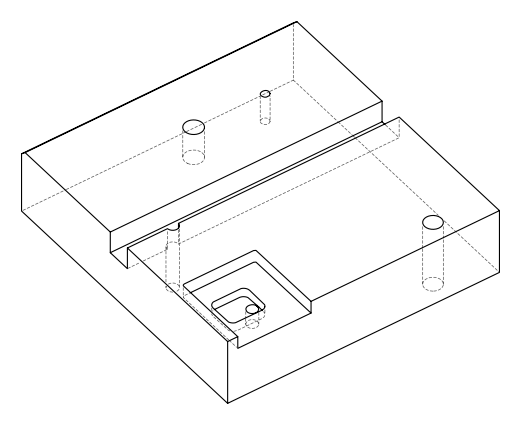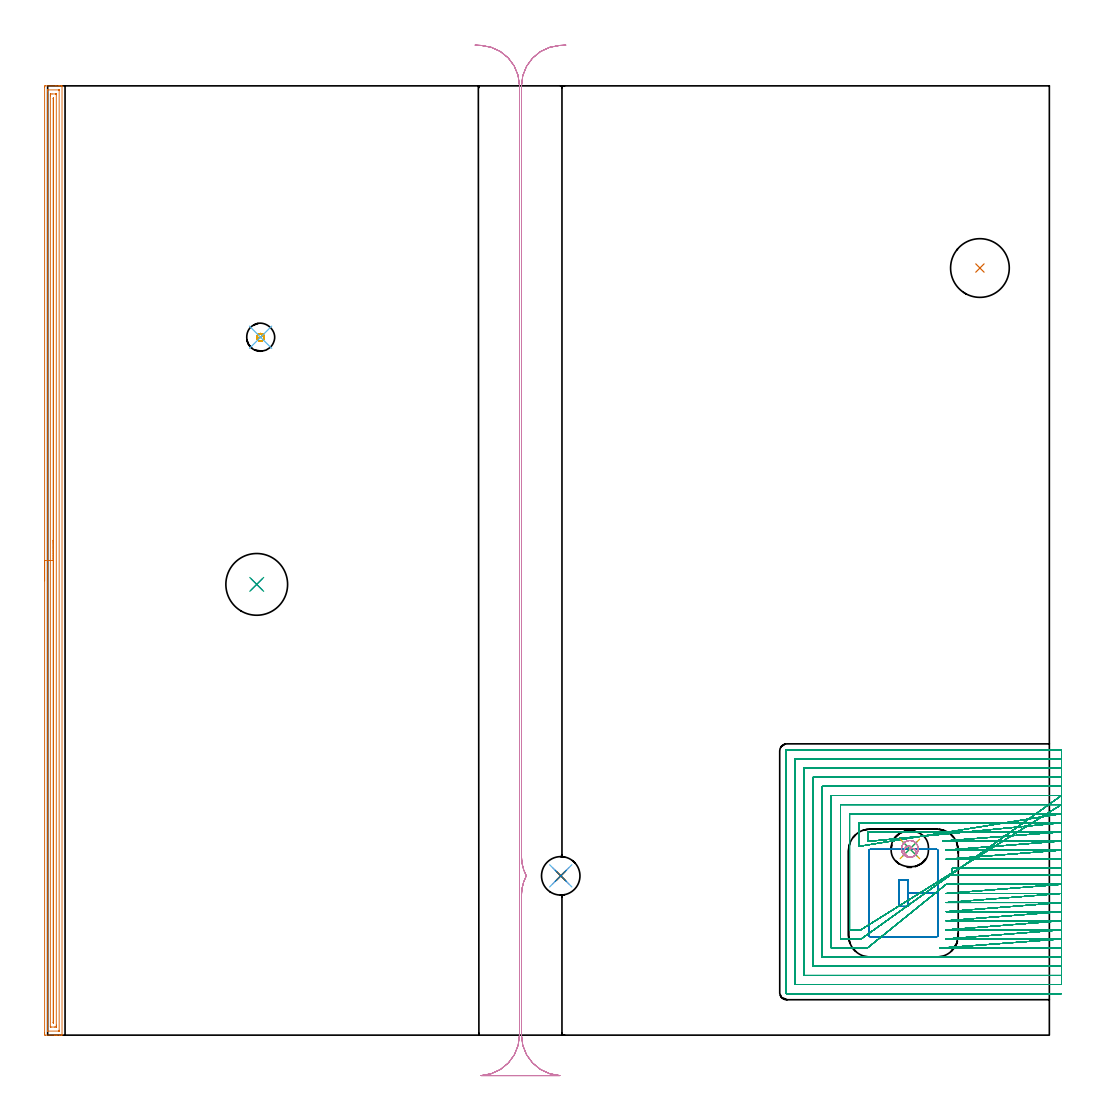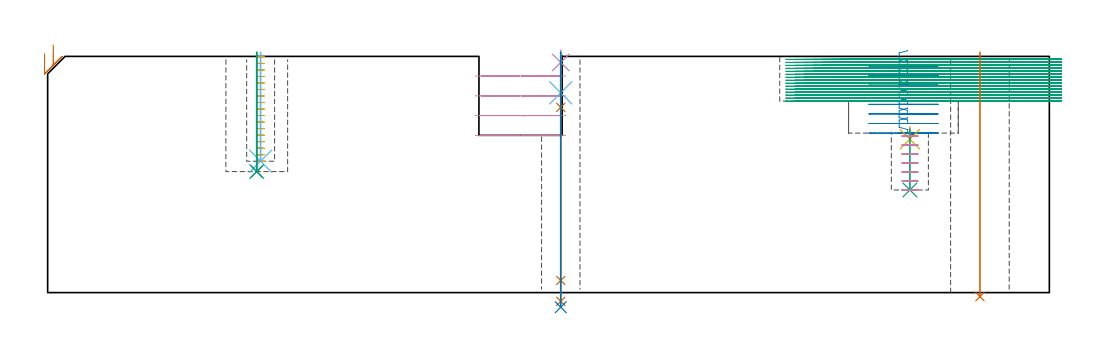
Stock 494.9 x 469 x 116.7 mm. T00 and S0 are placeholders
(PLAN: 16 operations, 14 tool changes, 198.9 min)
(1 AREA_MILL | FG_CHAMFER_SURFACE | UGT0205_001 | 15.16 min | 17344 mm3)
(2 MILL_RECTANGULAR_POCKET | POCKET_RECTANGULAR_STRAIGHT | UGT0201_104 | Follow Part, ap 5, ae 75% | 4.24 min | 126126 mm3)
(3 MILL_SLOT | SLOT_PARTIAL_RECTANGULAR | NXT0201_008 | Follow Part, ap 1.5, ae 75% | 164.79 min | 298478 mm3)
(4 MILL_RECTANGULAR_SLOT | SLOT_RECTANGULAR | UGT0201_019 | Follow Part, ap 10, ae 75% | 9.56 min | 751391 mm3)
(5 MILL_BLIND_HOLE_FROM_SOLID_MATERIAL | STEP1POCKET | NXT0201_010 | Spiral | 1.3 min | 7986 mm3)
(6 BORE_BLIND_HOLE | STEP1POCKET | UGT0332_073 | 0.22 min | 388 mm3)
(7 INDEXABLE_INSERT_DRILL_THROUGH_HOLE_FROM_SOLID | STEP1HOLE | NXT0302_029 | 0.48 min | 77010 mm3)
(8 INDEXABLE_INSERT_DRILL_BLIND_HOLE_FROM_SOLID | STEP1POCKET_1 | NXT0302_010 | 0.24 min | 17060 mm3)
(9 DRILL_TO_ENLARGE_BLIND_HOLE | STEP1POCKET_1 | UGT0301_381 | 0.24 min | 24542 mm3)
(10 SPOT_DRILL | STEP1HOLE_1 | NXT0321_9005460120000 | 0.05 min | 66 mm3)
(11 SPOT_DRILL_1 | STEP1POCKET_2 | NXT0321_9005460120000 | 0.06 min | 252 mm3)
(12 DRILL_BLIND_HOLE_INTO_CENTER | STEP1HOLE_1 | NXT0301_128 | 0.08 min | 263 mm3)
(13 GUN_DRILL_THROUGH_HOLE | STEP1HOLE_1 | UGT0307_009 | 0.59 min | 9310 mm3)
(14 DRILL_TO_ENLARGE_THROUGH_HOLE | STEP1HOLE_1 | UGT0301_048 | 0.51 min | 16202 mm3)
(15 DRILL_BLIND_HOLE_INTO_CENTER_1 | STEP1POCKET_2 | NXT0301_128 | 0.13 min | 2843 mm3)
(16 MILL_ROUGH_BLIND_HOLE_CONTOUR | STEP1POCKET_2 | NXT0201_010 | Spiral | 1.29 min | 4402 mm3)
(TOOL UGT0205_001 | Chamfer Mill 20 x 3 x 45 deg. | D20 FL50 Z2)
(TOOL UGT0201_104 | End Mill 20 mm | D20 FL22 Z2)
(TOOL NXT0201_008 | ENDMILL 6mm [2P460-0600-NA 1630] | D6 FL26 Z6)
(TOOL UGT0201_019 | End mill 40 mm | D40 FL63 Z6)
(TOOL NXT0201_010 | ENDMILL 10mm [2P460-1000-NA 1630] | D10 FL30 Z6)
(TOOL UGT0332_073 | 13.8 mm Rough Boring Bar | D13.8)
(TOOL NXT0302_029 | Index. Insert Drill 29mm [880-D2900L32-05] | D29 PA176 FL145 Z2)
(TOOL NXT0302_010 | Index. Insert Drill 19.5mm [880-D1950L25-05] | D19.5 PA176 FL98 Z2)
(TOOL UGT0301_381 | Twist Drill Flat Bottom 30.5 mm | D30.5 PA180 FL175 Z2)
(TOOL NXT0321_9005460120000 | NC Spot Drill, 142deg, 12mm, Carbide, Uncoated | D12 PA142 FL30 Z2)
(TOOL NXT0301_128 | Carbide Drill 12mm [861.1-1200-036A1-GP GC34] | D12 PA150 FL37.4 Z2)
(TOOL UGT0307_009 | Gun Drill 12 mm | D12 PA130 FL24 Z1)
(TOOL UGT0301_048 | Twist Drill 19 mm | D19 PA118 FL135 Z2)
(OP 1 AREA_MILL)
G17 G21 G94 G90
T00 M6
G54
G17 G0 G90 X-1.5 Y224.5 S1061 M3
G43 Z126.7 H0
Z118.1
G94 G1 Y224.538 Z117.228 F250.
Y224.652 Z116.364
Y224.841 Z115.512
Y225.103 Z114.68
Y225.437 Z113.874
Y225.84 Z113.1
Y226.309 Z112.364
Y226.84 Z111.672
Y227.429 Z111.029
Y228.072 Z110.44
Y228.764 Z109.908
Y229.5 Z109.44
Y230.274 Z109.037
Y231.08 Z108.703
Y231.912 Z108.441
Y232.764 Z108.252
Y233.629 Z108.138
Y234.5 Z108.1
Y468.368
X-1.498 Y468.736 Z108.101
X-1.493 Y468.99 Z108.104
X-1.138 Y469. Z108.46
X4.113 Z113.707
X5.502 Z115.098
X5.863 Z115.458
X6.585 Z116.185
X6.801 Z116.401
X6.952 Y468.998 Z116.544
X7.097 Y468.99 Z116.689
X7.1 Y468.815 Z116.7
Y0.184
X7.097 Y0.01 Z116.689
X6.952 Y0.002 Z116.544
X6.801 Y0. Z116.401
X6.585 Z116.185
X5.863 Z115.458
X4.626 Z114.223
X4.113 Z113.707
X3.494 Z113.09
X-1.138 Y0.001 Z108.46
X-1.493 Y0.01 Z108.105
X-1.498 Y0.264 Z108.101
X-1.5 Y0.632 Z108.1
Y1.002
Y234.5
X-0.086 Z109.514
X-0.085 Y466.58 Z109.515
X-0.081 Y466.936 Z109.519
X-0.079 Y466.978 Z109.521
X-0.076 Y466.99 Z109.524
X-0.046 Y466.993 Z109.554
X0.064 Y466.997 Z109.664
X0.201 Y467. Z109.801
X5.452 Z115.052
X5.628 Y466.997 Z115.228
X5.663 Y466.994 Z115.263
X5.676 Y466.99 Z115.276
X5.679 Y466.98 Z115.279
X5.682 Y466.938 Z115.282
X5.685 Y466.761 Z115.285
Y2.421
X5.681 Y2.064 Z115.281
X5.679 Y2.022 Z115.279
X5.676 Y2.01 Z115.276
X5.646 Y2.007 Z115.246
X5.536 Y2.003 Z115.136
X5.399 Y2. Z114.999
X0.148 Z109.748
X-0.028 Y2.003 Z109.572
X-0.063 Y2.006 Z109.537
X-0.076 Y2.009 Z109.524
X-0.079 Y2.02 Z109.521
X-0.082 Y2.062 Z109.518
X-0.085 Y2.239 Z109.515
X-0.086 Y234.5 Z109.514
X1.328 Z110.928
X1.329 Y464.059 Z110.929
X1.332 Y464.791 Z110.932
X1.335 Y464.947 Z110.935
X1.34 Y464.99 Z110.94
X1.385 Y464.994 Z110.985
X1.487 Y464.997 Z111.087
X2.158 Y465. Z111.758
X3.908 Z113.508
X4.113 Y464.999 Z113.713
X4.181 Y464.998 Z113.781
X4.235 Y464.994 Z113.835
X4.265 Y464.99 Z113.865
X4.267 Y464.953 Z113.867
X4.27 Y464.791 Z113.87
X4.271 Y464.629 Z113.871
Y4.941
X4.268 Y4.209 Z113.868
X4.265 Y4.053 Z113.865
X4.26 Y4.01 Z113.86
X4.215 Y4.006 Z113.815
X4.113 Y4.003 Z113.713
X3.442 Y4. Z113.042
X1.692 Z111.292
X1.487 Y4.001 Z111.087
X1.419 Y4.002 Z111.019
X1.365 Y4.006 Z110.965
X1.336 Y4.01 Z110.936
X1.334 Y4.048 Z110.934
X1.33 Y4.209 Z110.93
X1.329 Y4.371 Z110.929
X1.328 Y234.5 Z110.928
X2.743 Z112.343
Y462.672
X2.746 Y462.79 Z112.346
X2.753 Y462.99 Z112.353
X2.8 Y462.992 Z112.4
X2.847 Y462.99 Z112.447
X2.854 Y462.79 Z112.454
X2.857 Y462.672 Z112.457
Y462.614
Y6.328
X2.854 Y6.211 Z112.454
X2.847 Y6.01 Z112.447
X2.8 Y6.008 Z112.4
X2.753 Y6.01 Z112.353
X2.746 Y6.211 Z112.346
X2.743 Y6.328 Z112.343
Y6.386
Y234.5
Y235.372 Z112.381
Y236.237 Z112.495
Y237.088 Z112.683
Y237.92 Z112.946
Y238.726 Z113.28
Y239.5 Z113.682
Y240.236 Z114.151
Y240.928 Z114.682
Y241.571 Z115.272
Y242.161 Z115.915
Y242.692 Z116.607
Y243.16 Z117.343
Y243.563 Z118.116
Y243.897 Z118.922
Y244.159 Z119.754
Y244.348 Z120.606
Y244.462 Z121.471
Y244.5 Z122.343
G0 Z126.7
M5
M2
(OP 2 MILL_RECTANGULAR_POCKET)
G17 G21 G94 G90
T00 M6
G54
G17 G0 G90 X424.9 Y76.123 S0 M3
G43 Z126.7 H0
Z119.7
G94 G1 Y76.8 Z119.519 F250.
X420.7 Z118.393
Y63.6 Z114.856
X424.9 Z113.731
Y70.2 Z111.962
Y76.8 F500.
X420.7
Y63.6
X424.9
Y70.2
X439.9
Y91.1
G3 X439.2 Y91.8 R0.7
G1 X406.4
G3 X405.7 Y91.1 R0.7
G1 Y49.3
G3 X406.4 Y48.6 R0.7
G1 X439.2
G3 X439.9 Y49.3 R0.7
G1 Y70.2
Y71.2
G0 X424.9 Y76.123 Z114.962
G1 Y76.8 Z114.781 F250.
X420.7 Z113.656
Y63.6 Z110.119
X424.9 Z108.993
Y70.2 Z107.225
Y76.8 F500.
X420.7
Y63.6
X424.9
Y70.2
X439.9
Y91.1
G3 X439.2 Y91.8 R0.7
G1 X406.4
G3 X405.7 Y91.1 R0.7
G1 Y49.3
G3 X406.4 Y48.6 R0.7
G1 X439.2
G3 X439.9 Y49.3 R0.7
G1 Y70.2
Y71.2
G0 X424.9 Y76.123 Z110.225
G1 Y76.8 Z110.044 F250.
X420.7 Z108.918
Y63.6 Z105.381
X424.9 Z104.256
Y70.2 Z102.487
Y76.8 F500.
X420.7
Y63.6
X424.9
Y70.2
X439.9
Y91.1
G3 X439.2 Y91.8 R0.7
G1 X406.4
G3 X405.7 Y91.1 R0.7
G1 Y49.3
G3 X406.4 Y48.6 R0.7
G1 X439.2
G3 X439.9 Y49.3 R0.7
G1 Y70.2
Y71.2
G0 X424.9 Y76.123 Z105.487
G1 Y76.8 Z105.306 F250.
X420.7 Z104.181
Y63.6 Z100.644
X424.9 Z99.518
Y70.2 Z97.75
Y76.8 F500.
X420.7
Y63.6
X424.9
Y70.2
X439.9
Y91.1
G3 X439.2 Y91.8 R0.7
G1 X406.4
G3 X405.7 Y91.1 R0.7
G1 Y49.3
G3 X406.4 Y48.6 R0.7
G1 X439.2
G3 X439.9 Y49.3 R0.7
G1 Y70.2
Y71.2
G0 X424.9 Y76.123 Z100.75
G1 Y76.8 Z100.569 F250.
X420.7 Z99.443
Y63.6 Z95.906
X424.9 Z94.781
Y70.2 Z93.012
Y76.8 F500.
X420.7
Y63.6
X424.9
Y70.2
X439.9
Y91.1
G3 X439.2 Y91.8 R0.7
G1 X406.4
G3 X405.7 Y91.1 R0.7
G1 Y49.3
G3 X406.4 Y48.6 R0.7
G1 X439.2
G3 X439.9 Y49.3 R0.7
G1 Y70.2
Y71.2
G0 X424.9 Y76.123 Z96.012
G1 Y76.8 Z95.831 F250.
X420.7 Z94.706
Y63.6 Z91.169
X424.9 Z90.043
Y70.2 Z88.275
Y76.8 F500.
X420.7
Y63.6
X424.9
Y70.2
X439.9
Y91.1
G3 X439.2 Y91.8 R0.7
G1 X406.4
G3 X405.7 Y91.1 R0.7
G1 Y49.3
G3 X406.4 Y48.6 R0.7
G1 X439.2
G3 X439.9 Y49.3 R0.7
G1 Y70.2
Y71.2
G0 X424.9 Y76.123 Z91.275
G1 Y76.8 Z91.094 F250.
X420.7 Z89.968
Y63.6 Z86.431
X424.9 Z85.306
Y70.2 Z83.537
Y76.8 F500.
X420.7
Y63.6
X424.9
Y70.2
X439.9
Y91.1
G3 X439.2 Y91.8 R0.7
G1 X406.4
G3 X405.7 Y91.1 R0.7
G1 Y49.3
G3 X406.4 Y48.6 R0.7
G1 X439.2
G3 X439.9 Y49.3 R0.7
G1 Y70.2
Y71.2
G0 X424.9 Y76.123 Z86.537
G1 Y76.8 Z86.356 F250.
X420.7 Z85.231
Y63.6 Z81.694
X424.9 Z80.568
Y70.2 Z78.8
Y76.8 F500.
X420.7
Y63.6
X424.9
Y70.2
X439.9
Y91.1
G3 X439.2 Y91.8 R0.7
G1 X406.4
G3 X405.7 Y91.1 R0.7
G1 Y49.3
G3 X406.4 Y48.6 R0.7
G1 X439.2
G3 X439.9 Y49.3 R0.7
G1 Y70.2
Y71.2
G0 Z126.7
M5
M2
(OP 3 MILL_SLOT)
G17 G21 G94 G90
T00 M6
G54
G17 G0 G90 X500.9 Y82.4 S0 M3
G43 Z126.7 H1
Z115.227
G94 G1 X497.9 F250.
X446.9 F500.
Y79.
X497.9
X500.9 F250.
Y86.9
X497.9
X446.9 F500.
X443.9 F250.
X500.9 Y91.4 F500.
X497.9 F250.
X446.898 F500.
X443.898 F250.
X500.9 Y95.9 F500.
X497.9 F250.
X445.221 F500.
X442.221 F250.
X500.9 Y100.4 F500.
X497.9 F250.
X405.2 F500.
Y98.701
Y95.701 F250.
X500.9 Y104.9 F500.
X497.9 F250.
X400.7 F500.
Y96.251
Y93.251 F250.
X500.9 Y109.4 F500.
X497.9 F250.
X396.2 F500.
Y52.
X398.7
X401.7 F250.
X500.9 Y113.9 F500.
X497.9 F250.
X391.7 F500.
Y47.5
X398.918
X401.918 F250.
X500.9 Y118.4 F500.
X497.9 F250.
X387.2 F500.
Y43.
X401.954
X404.954 F250.
X443.9 Y74.5 F500.
X446.9 F250.
X497.9 F500.
X500.9 F250.
X443.9 Y70. F500.
X446.9 F250.
X497.9 F500.
X500.9 F250.
X443.9 Y65.5 F500.
X446.9 F250.
X497.9 F500.
X500.9 F250.
X443.9 Y61. F500.
X446.9 F250.
X497.9 F500.
X500.9 F250.
X443.9 Y56.5 F500.
X446.9 F250.
X497.9 F500.
X500.9 F250.
X443.9 Y52. F500.
X446.9 F250.
X497.9 F500.
X500.9 F250.
X443.68 Y47.5 F500.
X446.68 F250.
X497.9 F500.
X500.9 F250.
X440.648 Y43. F500.
X443.648 F250.
X497.9 F500.
X500.9 F250.
Y122.9
X497.9
X382.7 F500.
Y38.5
X497.9
X500.9 F250.
Y127.4
X497.9
X378.2 F500.
Y34.
X497.9
X500.9 F250.
Y131.9
X497.9
X373.7 F500.
Y29.5
X497.9
X500.9 F250.
Y136.4
X497.9
X369.2 F500.
Y25.
X497.9
X500.9 F250.
Y140.9
X497.9
X365.1 F500.
G3 X364.7 Y140.5 R0.4
G1 Y20.9
G3 X365.1 Y20.5 R0.4
G1 X497.9
X500.9 F250.
G0 Y82.4 Z113.753
G1 X497.9
X446.9 F500.
Y79.
X497.9
X500.9 F250.
Y86.9
X497.9
X446.9 F500.
X443.9 F250.
X500.9 Y91.4 F500.
X497.9 F250.
X446.898 F500.
X443.898 F250.
X500.9 Y95.9 F500.
X497.9 F250.
X445.22 F500.
X442.22 F250.
X500.9 Y100.4 F500.
X497.9 F250.
X405.2 F500.
Y98.701
Y95.701 F250.
X500.9 Y104.9 F500.
X497.9 F250.
X400.7 F500.
Y96.251
Y93.251 F250.
X500.9 Y109.4 F500.
X497.9 F250.
X396.2 F500.
Y52.
X398.7
X401.7 F250.
X500.9 Y113.9 F500.
X497.9 F250.
X391.7 F500.
Y47.5
X398.918
X401.918 F250.
X500.9 Y118.4 F500.
X497.9 F250.
X387.2 F500.
Y43.
X401.954
X404.954 F250.
X443.9 Y74.5 F500.
X446.9 F250.
X497.9 F500.
X500.9 F250.
X443.9 Y70. F500.
X446.9 F250.
X497.9 F500.
X500.9 F250.
X443.9 Y65.5 F500.
X446.9 F250.
X497.9 F500.
X500.9 F250.
X443.9 Y61. F500.
X446.9 F250.
X497.9 F500.
X500.9 F250.
X443.9 Y56.5 F500.
X446.9 F250.
X497.9 F500.
X500.9 F250.
X443.9 Y52. F500.
X446.9 F250.
X497.9 F500.
X500.9 F250.
X443.68 Y47.5 F500.
X446.68 F250.
X497.9 F500.
X500.9 F250.
X440.648 Y43. F500.
X443.648 F250.
X497.9 F500.
X500.9 F250.
Y122.9
X497.9
X382.7 F500.
Y38.5
X497.9
X500.9 F250.
Y127.4
X497.9
X378.2 F500.
Y34.
X497.9
X500.9 F250.
Y131.9
X497.9
X373.7 F500.
Y29.5
X497.9
X500.9 F250.
Y136.4
X497.9
X369.2 F500.
Y25.
X497.9
X500.9 F250.
Y140.9
X497.9
X365.1 F500.
G3 X364.7 Y140.5 R0.4
G1 Y20.9
G3 X365.1 Y20.5 R0.4
G1 X497.9
X500.9 F250.
G0 Y82.4 Z112.28
G1 X497.9
X446.9 F500.
Y79.
X497.9
X500.9 F250.
Y86.9
X497.9
X446.9 F500.
X443.9 F250.
X500.9 Y91.4 F500.
X497.9 F250.
X446.898 F500.
X443.898 F250.
X500.9 Y95.9 F500.
X497.9 F250.
X445.22 F500.
X442.22 F250.
X500.9 Y100.4 F500.
X497.9 F250.
X405.2 F500.
Y98.701
Y95.701 F250.
X500.9 Y104.9 F500.
X497.9 F250.
X400.7 F500.
Y96.252
Y93.252 F250.
X500.9 Y109.4 F500.
X497.9 F250.
X396.2 F500.
Y52.
X398.7
X401.7 F250.
X500.9 Y113.9 F500.
X497.9 F250.
X391.7 F500.
Y47.5
X398.918
X401.918 F250.
X500.9 Y118.4 F500.
X497.9 F250.
X387.2 F500.
Y43.
X401.954
X404.954 F250.
X443.9 Y74.5 F500.
X446.9 F250.
X497.9 F500.
X500.9 F250.
X443.9 Y70. F500.
X446.9 F250.
X497.9 F500.
X500.9 F250.
X443.9 Y65.5 F500.
X446.9 F250.
X497.9 F500.
X500.9 F250.
X443.9 Y61. F500.
X446.9 F250.
X497.9 F500.
X500.9 F250.
X443.9 Y56.5 F500.
X446.9 F250.
X497.9 F500.
X500.9 F250.
X443.9 Y52. F500.
X446.9 F250.
X497.9 F500.
X500.9 F250.
X443.68 Y47.5 F500.
X446.68 F250.
X497.9 F500.
X500.9 F250.
X440.648 Y43. F500.
X443.648 F250.
X497.9 F500.
X500.9 F250.
Y122.9
X497.9
X382.7 F500.
Y38.5
X497.9
X500.9 F250.
Y127.4
X497.9
X378.2 F500.
Y34.
X497.9
X500.9 F250.
Y131.9
X497.9
X373.7 F500.
Y29.5
X497.9
X500.9 F250.
Y136.4
X497.9
X369.2 F500.
Y25.
X497.9
X500.9 F250.
Y140.9
X497.9
X365.1 F500.
G3 X364.7 Y140.5 R0.4
G1 Y20.9
G3 X365.1 Y20.5 R0.4
G1 X497.9
X500.9 F250.
G0 Y82.4 Z110.807
G1 X497.9
X446.9 F500.
Y79.
X497.9
X500.9 F250.
Y86.9
X497.9
X446.9 F500.
X443.9 F250.
X500.9 Y91.4 F500.
X497.9 F250.
X446.898 F500.
X443.898 F250.
X500.9 Y95.9 F500.
X497.9 F250.
X445.22 F500.
X442.22 F250.
X500.9 Y100.4 F500.
X497.9 F250.
X405.2 F500.
Y98.701
Y95.701 F250.
X500.9 Y104.9 F500.
X497.9 F250.
X400.7 F500.
Y96.251
Y93.251 F250.
X500.9 Y109.4 F500.
X497.9 F250.
X396.2 F500.
Y52.
X398.7
X401.7 F250.
X500.9 Y113.9 F500.
X497.9 F250.
X391.7 F500.
Y47.5
X398.918
X401.918 F250.
X500.9 Y118.4 F500.
X497.9 F250.
X387.2 F500.
Y43.
X401.954
X404.954 F250.
X443.9 Y74.5 F500.
X446.9 F250.
X497.9 F500.
X500.9 F250.
X443.9 Y70. F500.
X446.9 F250.
X497.9 F500.
X500.9 F250.
X443.9 Y65.5 F500.
X446.9 F250.
X497.9 F500.
X500.9 F250.
X443.9 Y61. F500.
X446.9 F250.
X497.9 F500.
X500.9 F250.
X443.9 Y56.5 F500.
X446.9 F250.
X497.9 F500.
X500.9 F250.
X443.9 Y52. F500.
X446.9 F250.
X497.9 F500.
X500.9 F250.
X443.68 Y47.5 F500.
X446.68 F250.
X497.9 F500.
X500.9 F250.
X440.648 Y43. F500.
X443.648 F250.
X497.9 F500.
X500.9 F250.
Y122.9
X497.9
X382.7 F500.
Y38.5
X497.9
X500.9 F250.
Y127.4
X497.9
X378.2 F500.
Y34.
X497.9
X500.9 F250.
Y131.9
X497.9
X373.7 F500.
Y29.5
X497.9
X500.9 F250.
Y136.4
X497.9
X369.2 F500.
Y25.
X497.9
X500.9 F250.
Y140.9
X497.9
X365.1 F500.
G3 X364.7 Y140.5 R0.4
G1 Y20.9
G3 X365.1 Y20.5 R0.4
G1 X497.9
X500.9 F250.
G0 Y82.4 Z109.333
G1 X497.9
X446.9 F500.
Y79.
X497.9
X500.9 F250.
Y86.9
X497.9
X446.9 F500.
X443.9 F250.
X500.9 Y91.4 F500.
X497.9 F250.
X446.898 F500.
X443.898 F250.
X500.9 Y95.9 F500.
X497.9 F250.
X445.221 F500.
X442.221 F250.
X500.9 Y100.4 F500.
X497.9 F250.
X405.2 F500.
Y98.701
Y95.701 F250.
X500.9 Y104.9 F500.
X497.9 F250.
X400.7 F500.
Y96.251
Y93.251 F250.
X500.9 Y109.4 F500.
X497.9 F250.
X396.2 F500.
Y52.
X398.7
X401.7 F250.
X500.9 Y113.9 F500.
X497.9 F250.
X391.7 F500.
Y47.5
X398.918
X401.918 F250.
X500.9 Y118.4 F500.
X497.9 F250.
X387.2 F500.
Y43.
X401.954
X404.954 F250.
X443.9 Y74.5 F500.
X446.9 F250.
X497.9 F500.
X500.9 F250.
X443.9 Y70. F500.
X446.9 F250.
X497.9 F500.
X500.9 F250.
X443.9 Y65.5 F500.
X446.9 F250.
X497.9 F500.
X500.9 F250.
X443.9 Y61. F500.
X446.9 F250.
X497.9 F500.
X500.9 F250.
X443.9 Y56.5 F500.
X446.9 F250.
X497.9 F500.
X500.9 F250.
X443.9 Y52. F500.
X446.9 F250.
X497.9 F500.
X500.9 F250.
X443.68 Y47.5 F500.
X446.68 F250.
X497.9 F500.
X500.9 F250.
X440.648 Y43. F500.
X443.648 F250.
X497.9 F500.
X500.9 F250.
Y122.9
X497.9
X382.7 F500.
Y38.5
X497.9
X500.9 F250.
Y127.4
X497.9
X378.2 F500.
Y34.
X497.9
X500.9 F250.
Y131.9
X497.9
X373.7 F500.
Y29.5
X497.9
X500.9 F250.
Y136.4
X497.9
X369.2 F500.
Y25.
X497.9
X500.9 F250.
Y140.9
X497.9
X365.1 F500.
G3 X364.7 Y140.5 R0.4
G1 Y20.9
G3 X365.1 Y20.5 R0.4
G1 X497.9
X500.9 F250.
G0 Y82.4 Z107.86
G1 X497.9
X446.9 F500.
Y79.
X497.9
X500.9 F250.
Y86.9
X497.9
X446.9 F500.
X443.9 F250.
X500.9 Y91.4 F500.
X497.9 F250.
X446.898 F500.
X443.898 F250.
X500.9 Y95.9 F500.
X497.9 F250.
X445.221 F500.
X442.221 F250.
X500.9 Y100.4 F500.
X497.9 F250.
X405.2 F500.
Y98.701
Y95.701 F250.
X500.9 Y104.9 F500.
X497.9 F250.
X400.7 F500.
Y96.251
Y93.251 F250.
X500.9 Y109.4 F500.
X497.9 F250.
X396.2 F500.
Y52.
X398.7
X401.7 F250.
X500.9 Y113.9 F500.
X497.9 F250.
X391.7 F500.
Y47.5
X398.918
X401.918 F250.
X500.9 Y118.4 F500.
X497.9 F250.
X387.2 F500.
Y43.
X401.954
X404.954 F250.
X443.9 Y74.5 F500.
X446.9 F250.
X497.9 F500.
X500.9 F250.
X443.9 Y70. F500.
X446.9 F250.
X497.9 F500.
X500.9 F250.
X443.9 Y65.5 F500.
X446.9 F250.
X497.9 F500.
X500.9 F250.
X443.9 Y61. F500.
X446.9 F250.
X497.9 F500.
X500.9 F250.
X443.9 Y56.5 F500.
X446.9 F250.
X497.9 F500.
X500.9 F250.
X443.9 Y52. F500.
X446.9 F250.
X497.9 F500.
X500.9 F250.
X443.68 Y47.5 F500.
X446.68 F250.
X497.9 F500.
X500.9 F250.
X440.648 Y43. F500.
X443.648 F250.
X497.9 F500.
X500.9 F250.
Y122.9
X497.9
X382.7 F500.
Y38.5
X497.9
X500.9 F250.
Y127.4
X497.9
X378.2 F500.
Y34.
X497.9
X500.9 F250.
Y131.9
X497.9
X373.7 F500.
Y29.5
X497.9
X500.9 F250.
Y136.4
X497.9
X369.2 F500.
Y25.
X497.9
X500.9 F250.
Y140.9
X497.9
X365.1 F500.
G3 X364.7 Y140.5 R0.4
G1 Y20.9
G3 X365.1 Y20.5 R0.4
G1 X497.9
X500.9 F250.
G0 Y82.4 Z106.387
G1 X497.9
X446.9 F500.
Y79.
X497.9
X500.9 F250.
Y86.9
X497.9
X446.9 F500.
X443.9 F250.
X500.9 Y91.4 F500.
X497.9 F250.
X446.898 F500.
X443.898 F250.
X500.9 Y95.9 F500.
X497.9 F250.
X445.221 F500.
X442.221 F250.
X500.9 Y100.4 F500.
X497.9 F250.
X405.2 F500.
Y98.701
Y95.701 F250.
X500.9 Y104.9 F500.
X497.9 F250.
X400.7 F500.
Y96.251
Y93.251 F250.
X500.9 Y109.4 F500.
X497.9 F250.
X396.2 F500.
Y52.
X398.7
X401.7 F250.
X500.9 Y113.9 F500.
X497.9 F250.
X391.7 F500.
Y47.5
X398.918
X401.918 F250.
X500.9 Y118.4 F500.
X497.9 F250.
X387.2 F500.
Y43.
X401.954
X404.954 F250.
X443.9 Y74.5 F500.
X446.9 F250.
X497.9 F500.
X500.9 F250.
X443.9 Y70. F500.
X446.9 F250.
X497.9 F500.
X500.9 F250.
X443.9 Y65.5 F500.
X446.9 F250.
X497.9 F500.
X500.9 F250.
X443.9 Y61. F500.
X446.9 F250.
X497.9 F500.
X500.9 F250.
X443.9 Y56.5 F500.
X446.9 F250.
X497.9 F500.
X500.9 F250.
X443.9 Y52. F500.
X446.9 F250.
X497.9 F500.
X500.9 F250.
X443.68 Y47.5 F500.
X446.68 F250.
X497.9 F500.
X500.9 F250.
X440.648 Y43. F500.
X443.648 F250.
X497.9 F500.
X500.9 F250.
Y122.9
X497.9
X382.7 F500.
Y38.5
X497.9
X500.9 F250.
Y127.4
X497.9
X378.2 F500.
Y34.
X497.9
X500.9 F250.
Y131.9
X497.9
X373.7 F500.
Y29.5
X497.9
X500.9 F250.
Y136.4
X497.9
X369.2 F500.
Y25.
X497.9
X500.9 F250.
Y140.9
X497.9
X365.1 F500.
G3 X364.7 Y140.5 R0.4
G1 Y20.9
G3 X365.1 Y20.5 R0.4
G1 X497.9
X500.9 F250.
G0 Y82.4 Z104.913
G1 X497.9
X446.9 F500.
Y79.
X497.9
X500.9 F250.
Y86.9
X497.9
X446.9 F500.
X443.9 F250.
X500.9 Y91.4 F500.
X497.9 F250.
X446.898 F500.
X443.898 F250.
X500.9 Y95.9 F500.
X497.9 F250.
X445.221 F500.
X442.221 F250.
X500.9 Y100.4 F500.
X497.9 F250.
X405.2 F500.
Y98.701
Y95.701 F250.
X500.9 Y104.9 F500.
X497.9 F250.
X400.7 F500.
Y96.251
Y93.251 F250.
X500.9 Y109.4 F500.
X497.9 F250.
X396.2 F500.
Y52.
X398.7
X401.7 F250.
X500.9 Y113.9 F500.
X497.9 F250.
X391.7 F500.
Y47.5
X398.918
X401.918 F250.
X500.9 Y118.4 F500.
X497.9 F250.
X387.2 F500.
Y43.
X401.954
X404.954 F250.
X443.9 Y74.5 F500.
X446.9 F250.
X497.9 F500.
X500.9 F250.
X443.9 Y70. F500.
X446.9 F250.
X497.9 F500.
X500.9 F250.
X443.9 Y65.5 F500.
X446.9 F250.
X497.9 F500.
X500.9 F250.
X443.9 Y61. F500.
X446.9 F250.
X497.9 F500.
X500.9 F250.
X443.9 Y56.5 F500.
X446.9 F250.
X497.9 F500.
X500.9 F250.
X443.9 Y52. F500.
X446.9 F250.
X497.9 F500.
X500.9 F250.
X443.68 Y47.5 F500.
X446.68 F250.
X497.9 F500.
X500.9 F250.
X440.648 Y43. F500.
X443.648 F250.
X497.9 F500.
X500.9 F250.
Y122.9
X497.9
X382.7 F500.
Y38.5
X497.9
X500.9 F250.
Y127.4
X497.9
X378.2 F500.
Y34.
X497.9
X500.9 F250.
Y131.9
X497.9
X373.7 F500.
Y29.5
X497.9
X500.9 F250.
Y136.4
X497.9
X369.2 F500.
Y25.
X497.9
X500.9 F250.
Y140.9
X497.9
X365.1 F500.
G3 X364.7 Y140.5 R0.4
G1 Y20.9
G3 X365.1 Y20.5 R0.4
G1 X497.9
X500.9 F250.
G0 Y82.4 Z103.44
G1 X497.9
X446.9 F500.
Y79.
X497.9
X500.9 F250.
Y86.9
X497.9
X446.9 F500.
X443.9 F250.
X500.9 Y91.4 F500.
X497.9 F250.
X446.898 F500.
X443.898 F250.
X500.9 Y95.9 F500.
X497.9 F250.
X445.221 F500.
X442.221 F250.
X500.9 Y100.4 F500.
X497.9 F250.
X405.2 F500.
Y98.701
Y95.701 F250.
X500.9 Y104.9 F500.
X497.9 F250.
X400.7 F500.
Y96.252
Y93.252 F250.
X500.9 Y109.4 F500.
X497.9 F250.
X396.2 F500.
Y52.
X398.7
X401.7 F250.
X500.9 Y113.9 F500.
X497.9 F250.
X391.7 F500.
Y47.5
X398.918
X401.918 F250.
X500.9 Y118.4 F500.
X497.9 F250.
X387.2 F500.
Y43.
X401.954
X404.954 F250.
X443.9 Y74.5 F500.
X446.9 F250.
X497.9 F500.
X500.9 F250.
X443.9 Y70. F500.
X446.9 F250.
X497.9 F500.
X500.9 F250.
X443.9 Y65.5 F500.
X446.9 F250.
X497.9 F500.
X500.9 F250.
X443.9 Y61. F500.
X446.9 F250.
X497.9 F500.
X500.9 F250.
X443.9 Y56.5 F500.
X446.9 F250.
X497.9 F500.
X500.9 F250.
X443.9 Y52. F500.
X446.9 F250.
X497.9 F500.
X500.9 F250.
X443.68 Y47.5 F500.
X446.68 F250.
X497.9 F500.
X500.9 F250.
X440.648 Y43. F500.
X443.648 F250.
X497.9 F500.
X500.9 F250.
Y122.9
X497.9
X382.7 F500.
Y38.5
X497.9
X500.9 F250.
Y127.4
X497.9
X378.2 F500.
Y34.
X497.9
X500.9 F250.
Y131.9
X497.9
X373.7 F500.
Y29.5
X497.9
X500.9 F250.
Y136.4
X497.9
X369.2 F500.
Y25.
X497.9
X500.9 F250.
Y140.9
X497.9
X365.1 F500.
G3 X364.7 Y140.5 R0.4
G1 Y20.9
G3 X365.1 Y20.5 R0.4
G1 X497.9
X500.9 F250.
G0 Y82.4 Z101.967
G1 X497.9
X446.9 F500.
Y79.
X497.9
X500.9 F250.
Y86.9
X497.9
X446.9 F500.
X443.9 F250.
X500.9 Y91.4 F500.
X497.9 F250.
X446.898 F500.
X443.898 F250.
X500.9 Y95.9 F500.
X497.9 F250.
X445.22 F500.
X442.22 F250.
X500.9 Y100.4 F500.
X497.9 F250.
X405.2 F500.
Y98.701
Y95.701 F250.
X500.9 Y104.9 F500.
X497.9 F250.
X400.7 F500.
Y96.252
Y93.252 F250.
X500.9 Y109.4 F500.
X497.9 F250.
X396.2 F500.
Y52.
X398.7
X401.7 F250.
X500.9 Y113.9 F500.
X497.9 F250.
X391.7 F500.
Y47.5
X398.918
X401.918 F250.
X500.9 Y118.4 F500.
X497.9 F250.
X387.2 F500.
Y43.
X401.954
X404.954 F250.
X443.9 Y74.5 F500.
X446.9 F250.
X497.9 F500.
X500.9 F250.
X443.9 Y70. F500.
X446.9 F250.
X497.9 F500.
X500.9 F250.
X443.9 Y65.5 F500.
X446.9 F250.
X497.9 F500.
X500.9 F250.
X443.9 Y61. F500.
X446.9 F250.
X497.9 F500.
X500.9 F250.
X443.9 Y56.5 F500.
X446.9 F250.
X497.9 F500.
X500.9 F250.
X443.9 Y52. F500.
X446.9 F250.
X497.9 F500.
X500.9 F250.
X443.68 Y47.5 F500.
X446.68 F250.
X497.9 F500.
X500.9 F250.
X440.648 Y43. F500.
X443.648 F250.
X497.9 F500.
X500.9 F250.
Y122.9
X497.9
X382.7 F500.
Y38.5
X497.9
X500.9 F250.
Y127.4
X497.9
X378.2 F500.
Y34.
X497.9
X500.9 F250.
Y131.9
X497.9
X373.7 F500.
Y29.5
X497.9
X500.9 F250.
Y136.4
X497.9
X369.2 F500.
Y25.
X497.9
X500.9 F250.
Y140.9
X497.9
X365.1 F500.
G3 X364.7 Y140.5 R0.4
G1 Y20.9
G3 X365.1 Y20.5 R0.4
G1 X497.9
X500.9 F250.
G0 Y82.4 Z100.493
G1 X497.9
X446.9 F500.
Y79.
X497.9
X500.9 F250.
Y86.9
X497.9
X446.9 F500.
X443.9 F250.
X500.9 Y91.4 F500.
X497.9 F250.
X446.898 F500.
X443.898 F250.
X500.9 Y95.9 F500.
X497.9 F250.
X445.22 F500.
X442.22 F250.
X500.9 Y100.4 F500.
X497.9 F250.
X405.2 F500.
Y98.701
Y95.701 F250.
X500.9 Y104.9 F500.
X497.9 F250.
X400.7 F500.
Y96.252
Y93.252 F250.
X500.9 Y109.4 F500.
X497.9 F250.
X396.2 F500.
Y52.
X398.7
X401.7 F250.
X500.9 Y113.9 F500.
X497.9 F250.
X391.7 F500.
Y47.5
X398.918
X401.918 F250.
X500.9 Y118.4 F500.
X497.9 F250.
X387.2 F500.
Y43.
X401.954
X404.954 F250.
X443.9 Y74.5 F500.
X446.9 F250.
X497.9 F500.
X500.9 F250.
X443.9 Y70. F500.
X446.9 F250.
X497.9 F500.
X500.9 F250.
X443.9 Y65.5 F500.
X446.9 F250.
X497.9 F500.
X500.9 F250.
X443.9 Y61. F500.
X446.9 F250.
X497.9 F500.
X500.9 F250.
X443.9 Y56.5 F500.
X446.9 F250.
X497.9 F500.
X500.9 F250.
X443.9 Y52. F500.
X446.9 F250.
X497.9 F500.
X500.9 F250.
X443.68 Y47.5 F500.
X446.68 F250.
X497.9 F500.
X500.9 F250.
X440.648 Y43. F500.
X443.648 F250.
X497.9 F500.
X500.9 F250.
Y122.9
X497.9
X382.7 F500.
Y38.5
X497.9
X500.9 F250.
Y127.4
X497.9
X378.2 F500.
Y34.
X497.9
X500.9 F250.
Y131.9
X497.9
X373.7 F500.
Y29.5
X497.9
X500.9 F250.
Y136.4
X497.9
X369.2 F500.
Y25.
X497.9
X500.9 F250.
Y140.9
X497.9
X365.1 F500.
G3 X364.7 Y140.5 R0.4
G1 Y20.9
G3 X365.1 Y20.5 R0.4
G1 X497.9
X500.9 F250.
G0 Y82.4 Z99.02
G1 X497.9
X446.9 F500.
Y79.
X497.9
X500.9 F250.
Y86.9
X497.9
X446.9 F500.
X443.9 F250.
X500.9 Y91.4 F500.
X497.9 F250.
X446.898 F500.
X443.898 F250.
X500.9 Y95.9 F500.
X497.9 F250.
X445.22 F500.
X442.22 F250.
X500.9 Y100.4 F500.
X497.9 F250.
X405.2 F500.
Y98.701
Y95.701 F250.
X500.9 Y104.9 F500.
X497.9 F250.
X400.7 F500.
Y96.252
Y93.252 F250.
X500.9 Y109.4 F500.
X497.9 F250.
X396.2 F500.
Y52.
X398.7
X401.7 F250.
X500.9 Y113.9 F500.
X497.9 F250.
X391.7 F500.
Y47.5
X398.918
X401.918 F250.
X500.9 Y118.4 F500.
X497.9 F250.
X387.2 F500.
Y43.
X401.954
X404.954 F250.
X443.9 Y74.5 F500.
X446.9 F250.
X497.9 F500.
X500.9 F250.
X443.9 Y70. F500.
X446.9 F250.
X497.9 F500.
X500.9 F250.
X443.9 Y65.5 F500.
X446.9 F250.
X497.9 F500.
X500.9 F250.
X443.9 Y61. F500.
X446.9 F250.
X497.9 F500.
X500.9 F250.
X443.9 Y56.5 F500.
X446.9 F250.
X497.9 F500.
X500.9 F250.
X443.9 Y52. F500.
X446.9 F250.
X497.9 F500.
X500.9 F250.
X443.68 Y47.5 F500.
X446.68 F250.
X497.9 F500.
X500.9 F250.
X440.648 Y43. F500.
X443.648 F250.
X497.9 F500.
X500.9 F250.
Y122.9
X497.9
X382.7 F500.
Y38.5
X497.9
X500.9 F250.
Y127.4
X497.9
X378.2 F500.
Y34.
X497.9
X500.9 F250.
Y131.9
X497.9
X373.7 F500.
Y29.5
X497.9
X500.9 F250.
Y136.4
X497.9
X369.2 F500.
Y25.
X497.9
X500.9 F250.
Y140.9
X497.9
X365.1 F500.
G3 X364.7 Y140.5 R0.4
G1 Y20.9
G3 X365.1 Y20.5 R0.4
G1 X497.9
X500.9 F250.
G0 Y82.4 Z97.547
G1 X497.9
X446.9 F500.
Y79.
X497.9
X500.9 F250.
Y86.9
X497.9
X446.9 F500.
X443.9 F250.
X500.9 Y91.4 F500.
X497.9 F250.
X446.898 F500.
X443.898 F250.
X500.9 Y95.9 F500.
X497.9 F250.
X445.22 F500.
X442.22 F250.
X500.9 Y100.4 F500.
X497.9 F250.
X405.2 F500.
Y98.703
Y95.703 F250.
X500.9 Y104.9 F500.
X497.9 F250.
X400.7 F500.
Y96.252
Y93.252 F250.
X500.9 Y109.4 F500.
X497.9 F250.
X396.2 F500.
Y52.
X398.7
X401.7 F250.
X500.9 Y113.9 F500.
X497.9 F250.
X391.7 F500.
Y47.5
X398.918
X401.918 F250.
X500.9 Y118.4 F500.
X497.9 F250.
X387.2 F500.
Y43.
X401.954
X404.954 F250.
X443.9 Y74.5 F500.
X446.9 F250.
X497.9 F500.
X500.9 F250.
X443.9 Y70. F500.
X446.9 F250.
X497.9 F500.
X500.9 F250.
X443.9 Y65.5 F500.
X446.9 F250.
X497.9 F500.
X500.9 F250.
X443.9 Y61. F500.
X446.9 F250.
X497.9 F500.
X500.9 F250.
X443.9 Y56.5 F500.
X446.9 F250.
X497.9 F500.
X500.9 F250.
X443.9 Y52. F500.
X446.9 F250.
X497.9 F500.
X500.9 F250.
X443.68 Y47.5 F500.
X446.68 F250.
X497.9 F500.
X500.9 F250.
X440.648 Y43. F500.
X443.648 F250.
X497.9 F500.
X500.9 F250.
Y122.9
X497.9
X382.7 F500.
Y38.5
X497.9
X500.9 F250.
Y127.4
X497.9
X378.2 F500.
Y34.
X497.9
X500.9 F250.
Y131.9
X497.9
X373.7 F500.
Y29.5
X497.9
X500.9 F250.
Y136.4
X497.9
X369.2 F500.
Y25.
X497.9
X500.9 F250.
Y140.9
X497.9
X365.1 F500.
G3 X364.7 Y140.5 R0.4
G1 Y20.9
G3 X365.1 Y20.5 R0.4
G1 X497.9
X500.9 F250.
G0 Y82.4 Z96.073
G1 X497.9
X446.9 F500.
Y79.
X497.9
X500.9 F250.
Y86.9
X497.9
X446.9 F500.
X443.9 F250.
X500.9 Y91.4 F500.
X497.9 F250.
X446.898 F500.
X443.898 F250.
X500.9 Y95.9 F500.
X497.9 F250.
X445.22 F500.
X442.22 F250.
X500.9 Y100.4 F500.
X497.9 F250.
X405.2 F500.
Y98.702
Y95.702 F250.
X500.9 Y104.9 F500.
X497.9 F250.
X400.7 F500.
Y96.252
Y93.252 F250.
X500.9 Y109.4 F500.
X497.9 F250.
X396.2 F500.
Y52.
X398.7
X401.7 F250.
X500.9 Y113.9 F500.
X497.9 F250.
X391.7 F500.
Y47.5
X398.918
X401.918 F250.
X500.9 Y118.4 F500.
X497.9 F250.
X387.2 F500.
Y43.
X401.954
X404.954 F250.
X443.9 Y74.5 F500.
X446.9 F250.
X497.9 F500.
X500.9 F250.
X443.9 Y70. F500.
X446.9 F250.
X497.9 F500.
X500.9 F250.
X443.9 Y65.5 F500.
X446.9 F250.
X497.9 F500.
X500.9 F250.
X443.9 Y61. F500.
X446.9 F250.
X497.9 F500.
X500.9 F250.
X443.9 Y56.5 F500.
X446.9 F250.
X497.9 F500.
X500.9 F250.
X443.9 Y52. F500.
X446.9 F250.
X497.9 F500.
X500.9 F250.
X443.68 Y47.5 F500.
X446.68 F250.
X497.9 F500.
X500.9 F250.
X440.648 Y43. F500.
X443.648 F250.
X497.9 F500.
X500.9 F250.
Y122.9
X497.9
X382.7 F500.
Y38.5
X497.9
X500.9 F250.
Y127.4
X497.9
X378.2 F500.
Y34.
X497.9
X500.9 F250.
Y131.9
X497.9
X373.7 F500.
Y29.5
X497.9
X500.9 F250.
Y136.4
X497.9
X369.2 F500.
Y25.
X497.9
X500.9 F250.
Y140.9
X497.9
X365.1 F500.
G3 X364.7 Y140.5 R0.4
G1 Y20.9
G3 X365.1 Y20.5 R0.4
G1 X497.9
X500.9 F250.
G0 Y82.4 Z94.6
G1 X497.9
X446.9 F500.
Y79.
X497.9
X500.9 F250.
Y86.9
X497.9
X446.9 F500.
X443.9 F250.
X500.9 Y91.4 F500.
X497.9 F250.
X446.898 F500.
X443.898 F250.
X500.9 Y95.9 F500.
X497.9 F250.
X445.221 F500.
X442.221 F250.
X500.9 Y100.4 F500.
X497.9 F250.
X405.2 F500.
Y98.701
Y95.701 F250.
X500.9 Y104.9 F500.
X497.9 F250.
X400.7 F500.
Y96.251
Y93.251 F250.
X500.9 Y109.4 F500.
X497.9 F250.
X396.2 F500.
Y52.
X398.7
X401.7 F250.
X500.9 Y113.9 F500.
X497.9 F250.
X391.7 F500.
Y47.5
X398.919
X401.919 F250.
X500.9 Y118.4 F500.
X497.9 F250.
X387.2 F500.
Y43.
X401.954
X404.954 F250.
X443.9 Y74.5 F500.
X446.9 F250.
X497.9 F500.
X500.9 F250.
X443.9 Y70. F500.
X446.9 F250.
X497.9 F500.
X500.9 F250.
X443.9 Y65.5 F500.
X446.9 F250.
X497.9 F500.
X500.9 F250.
X443.9 Y61. F500.
X446.9 F250.
X497.9 F500.
X500.9 F250.
X443.9 Y56.5 F500.
X446.9 F250.
X497.9 F500.
X500.9 F250.
X443.9 Y52. F500.
X446.9 F250.
X497.9 F500.
X500.9 F250.
X443.68 Y47.5 F500.
X446.68 F250.
X497.9 F500.
X500.9 F250.
X440.648 Y43. F500.
X443.648 F250.
X497.9 F500.
X500.9 F250.
Y122.9
X497.9
X382.7 F500.
Y38.5
X497.9
X500.9 F250.
Y127.4
X497.9
X378.2 F500.
Y34.
X497.9
X500.9 F250.
Y131.9
X497.9
X373.7 F500.
Y29.5
X497.9
X500.9 F250.
Y136.4
X497.9
X369.2 F500.
Y25.
X497.9
X500.9 F250.
Y140.9
X497.9
X365.1 F500.
G3 X364.7 Y140.5 R0.4
G1 Y20.9
G3 X365.1 Y20.5 R0.4
G1 X497.9
X500.9 F250.
G0 Z126.7
M5
M2
(OP 4 MILL_RECTANGULAR_SLOT)
G17 G21 G94 G90
T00 M6
G54
G17 G0 G90 X211.2 Y489.134 S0 M3
G43 Z126.7 H0
Z106.95
G94 G1 X214.195 Y488.97 F250.
G2 X233.097 Y469.32 R20. F500.
X233.1 Y469. R20. F435.
G1 Y19.32
Y0. F500.
G2 X214.195 Y-19.97 R20.
G1 Y-20.
X253.005
Y-19.97
G2 X234.1 Y0. R20.
G1 Y69.219
G2 X236.49 Y78.7 R20.
X234.1 Y88.181 R20.
G1 Y469.
G2 X253.005 Y488.97 R20.
G1 X256. Y489.134 F250.
G0 X211.2 Z97.2
G1 X214.195 Y488.97
G2 X233.097 Y469.32 R20. F500.
X233.1 Y469. R20. F420.
G1 Y19.32
Y0. F500.
G2 X214.195 Y-19.97 R20.
G1 Y-20.
X253.005
Y-19.97
G2 X234.1 Y0. R20.
G1 Y69.219
G2 X236.49 Y78.7 R20.
X234.1 Y88.181 R20.
G1 Y469.
G2 X253.005 Y488.97 R20.
G1 X256. Y489.134 F250.
G0 X211.2 Z87.45
G1 X214.195 Y488.97
G2 X233.097 Y469.32 R20. F500.
X233.1 Y469. R20. F420.
G1 Y19.32
Y0. F500.
G2 X214.195 Y-19.97 R20.
G1 Y-20.
X253.005
Y-19.97
G2 X234.1 Y0. R20.
G1 Y69.219
G2 X236.49 Y78.7 R20.
X234.1 Y88.181 R20.
G1 Y469.
G2 X253.005 Y488.97 R20.
G1 X256. Y489.134 F250.
G0 X211.2 Z77.7
G1 X214.195 Y488.97
G2 X233.097 Y469.32 R20. F500.
X233.1 Y469. R20. F420.
G1 Y19.32
Y0. F500.
G2 X214.195 Y-19.97 R20.
G1 Y-20.
X253.005
Y-19.97
G2 X234.1 Y0. R20.
G1 Y69.219
G2 X236.49 Y78.7 R20.
X234.1 Y88.181 R20.
G1 Y469.
G2 X253.005 Y488.97 R20.
G1 X256. Y489.134 F250.
G0 Z126.7
M5
M2
(OP 5 MILL_BLIND_HOLE_FROM_SOLID_MATERIAL)
G17 G21 G94 G90
T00 M6
G54
G17 G0 G90 X105.2 Y344.8 S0 M3
G43 Z126.7 H1
Z116.476
G94 G3 X105.739 Y346.161 R0.787 F250.
X103.815 Y346.101 R1.361
X103.899 Y343.415 R1.9
X103.815 Y346.101 R-1.9
X103.857 Y344.758 R0.95
X105.2 Y344.8 R0.95
G0 Z113.253
G3 X105.739 Y346.161 R0.787
X103.815 Y346.101 R1.361
X103.899 Y343.415 R1.9
X103.815 Y346.101 R-1.9
X103.857 Y344.758 R0.95
X105.2 Y344.8 R0.95
G0 Z110.029
G3 X105.739 Y346.161 R0.787
X103.815 Y346.101 R1.361
X103.899 Y343.415 R1.9
X103.815 Y346.101 R-1.9
X103.857 Y344.758 R0.95
X105.2 Y344.8 R0.95
G0 Z106.806
G3 X105.739 Y346.161 R0.787
X103.815 Y346.101 R1.361
X103.899 Y343.415 R1.9
X103.815 Y346.101 R-1.9
X103.857 Y344.758 R0.95
X105.2 Y344.8 R0.95
G0 Z103.582
G3 X105.739 Y346.161 R0.787
X103.815 Y346.101 R1.361
X103.899 Y343.415 R1.9
X103.815 Y346.101 R-1.9
X103.857 Y344.758 R0.95
X105.2 Y344.8 R0.95
G0 Z100.359
G3 X105.739 Y346.161 R0.787
X103.815 Y346.101 R1.361
X103.899 Y343.415 R1.9
X103.815 Y346.101 R-1.9
X103.857 Y344.758 R0.95
X105.2 Y344.8 R0.95
G0 Z97.135
G3 X105.739 Y346.161 R0.787
X103.815 Y346.101 R1.361
X103.899 Y343.415 R1.9
X103.815 Y346.101 R-1.9
X103.857 Y344.758 R0.95
X105.2 Y344.8 R0.95
G0 Z93.912
G3 X105.739 Y346.161 R0.787
X103.815 Y346.101 R1.361
X103.899 Y343.415 R1.9
X103.815 Y346.101 R-1.9
X103.857 Y344.758 R0.95
X105.2 Y344.8 R0.95
G0 Z90.688
G3 X105.739 Y346.161 R0.787
X103.815 Y346.101 R1.361
X103.899 Y343.415 R1.9
X103.815 Y346.101 R-1.9
X103.857 Y344.758 R0.95
X105.2 Y344.8 R0.95
G0 Z87.465
G3 X105.739 Y346.161 R0.787
X103.815 Y346.101 R1.361
X103.899 Y343.415 R1.9
X103.815 Y346.101 R-1.9
X103.857 Y344.758 R0.95
X105.2 Y344.8 R0.95
G0 Z84.241
G3 X105.739 Y346.161 R0.787
X103.815 Y346.101 R1.361
X103.899 Y343.415 R1.9
X103.815 Y346.101 R-1.9
X103.857 Y344.758 R0.95
X105.2 Y344.8 R0.95
G0 Z81.018
G3 X105.739 Y346.161 R0.787
X103.815 Y346.101 R1.361
X103.899 Y343.415 R1.9
X103.815 Y346.101 R-1.9
X103.857 Y344.758 R0.95
X105.2 Y344.8 R0.95
G0 Z77.794
G3 X105.739 Y346.161 R0.787
X103.815 Y346.101 R1.361
X103.899 Y343.415 R1.9
X103.815 Y346.101 R-1.9
X103.857 Y344.758 R0.95
X105.2 Y344.8 R0.95
G0 Z74.571
G3 X105.739 Y346.161 R0.787
X103.815 Y346.101 R1.361
X103.899 Y343.415 R1.9
X103.815 Y346.101 R-1.9
X103.857 Y344.758 R0.95
X105.2 Y344.8 R0.95
G0 Z71.347
G3 X105.739 Y346.161 R0.787
X103.815 Y346.101 R1.361
X103.899 Y343.415 R1.9
X103.815 Y346.101 R-1.9
X103.857 Y344.758 R0.95
X105.2 Y344.8 R0.95
G0 Z68.124
G3 X105.739 Y346.161 R0.787
X103.815 Y346.101 R1.361
X103.899 Y343.415 R1.9
X103.815 Y346.101 R-1.9
X103.857 Y344.758 R0.95
X105.2 Y344.8 R0.95
G0 Z64.9
G3 X105.739 Y346.161 R0.787
X103.815 Y346.101 R1.361
X103.899 Y343.415 R1.9
X103.815 Y346.101 R-1.9
X103.857 Y344.758 R0.95
X105.2 Y344.8 R0.95
G0 Z126.7
M5
M2
(OP 6 BORE_BLIND_HOLE)
G17 G21 G94 G90
T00 M6
G54
G17 G0 G90 X105.2 Y344.8 S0 M3
G43 Z126.7 H0
G94 G85 G98 Z64.9 F250. R118.7
G80
M5
M2
(OP 7 INDEXABLE_INSERT_DRILL_THROUGH_HOLE_FROM_SOLID)
G17 G21 G94 G90
T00 M6
G54
G17 G0 G90 X460.6 Y379. S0 M3
G43 Z126.7 H1
G94 G81 G98 Z-2.006 F250. R118.7
G80
M5
M2
(OP 8 INDEXABLE_INSERT_DRILL_BLIND_HOLE_FROM_SOLID)
G17 G21 G94 G90
T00 M6
G54
G17 G0 G90 X103.3 Y222.7 S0 M3
G43 Z126.7 H1
G94 G81 G98 Z59.8 F250. R118.7
G80
M5
M2
(OP 9 DRILL_TO_ENLARGE_BLIND_HOLE)
G17 G21 G94 G90
T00 M6
G54
G17 G0 G90 X103.3 Y222.7 S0 M3
G43 Z126.7 H0
G94 G81 G98 Z59.8 F250. R118.7
G80
M5
M2
(OP 10 SPOT_DRILL)
G17 G21 G94 G90
T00 M6
G54
G17 G0 G90 X253.5 Y78.7 S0 M3
G43 Z126.7 H0
G94 G81 G98 Z113.7 F250. R119.7
G80
M5
M2
(OP 11 SPOT_DRILL_1)
G17 G21 G94 G90
T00 M6
G54
G17 G0 G90 X426. Y92. S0 M3
G43 Z126.7 H0
G94 G81 G98 Z75.8 F250. R81.8
G80
M5
M2
(OP 12 DRILL_BLIND_HOLE_INTO_CENTER)
G17 G21 G94 G90
T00 M6
G54
G17 G0 G90 X253.5 Y78.7 S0 M3
G43 Z126.7 H1
G94 G81 G98 Z98.7 F250. R118.7
G80
M5
M2
(OP 13 GUN_DRILL_THROUGH_HOLE)
G17 G21 G94 G90
T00 M6
G54
G17 G0 G90 X253.5 Y78.7 M8
G43 Z126.7 H0
Z112.42
S716 M3
G94 G1 Z91.51 F125. M26
G4 X.084
Z6. F250.
G4 X.084
Z-4.298 F125.
G4 X.084
M5
M9
G0 Z112.42
Z126.7
M2
(OP 14 DRILL_TO_ENLARGE_THROUGH_HOLE)
G17 G21 G94 G90
T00 M6
G54
G17 G0 G90 X253.5 Y78.7 S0 M3
G43 Z126.7 H0
G94 G73 G98 Z-7.208 F250. Q17.701 R118.7
G80
M5
M2
(OP 15 DRILL_BLIND_HOLE_INTO_CENTER_1)
G17 G21 G94 G90
T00 M6
G54
G17 G0 G90 X426. Y92. S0 M3
G43 Z126.7 H1
G94 G81 G98 Z50.7 F250. R80.8
G80
M5
M2
(OP 16 MILL_ROUGH_BLIND_HOLE_CONTOUR)
G17 G21 G94 G90
T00 M6
G54
G17 G0 G90 X426. Y92. S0 M3
G43 Z126.7 H1
Z77.357
G94 G3 X426.328 Y93.201 R0.645 F250.
X424.214 Y93.056 R1.871
X423.784 Y89.194 R2.736
X427.999 Y88.363 R3.345
X429.637 Y93.999 R4.15
X427.999 Y88.363 R-4.15
X428.818 Y91.181 R2.075
X426. Y92. R2.075
G0 Z72.914
G3 X426.328 Y93.201 R0.645
X424.214 Y93.056 R1.871
X423.784 Y89.194 R2.736
X427.999 Y88.363 R3.345
X429.637 Y93.999 R4.15
X427.999 Y88.363 R-4.15
X428.818 Y91.181 R2.075
X426. Y92. R2.075
G0 Z68.471
G3 X426.328 Y93.201 R0.645
X424.214 Y93.056 R1.871
X423.784 Y89.194 R2.736
X427.999 Y88.363 R3.345
X429.637 Y93.999 R4.15
X427.999 Y88.363 R-4.15
X428.818 Y91.181 R2.075
X426. Y92. R2.075
G0 Z64.029
G3 X426.328 Y93.201 R0.645
X424.214 Y93.056 R1.871
X423.784 Y89.194 R2.736
X427.999 Y88.363 R3.345
X429.637 Y93.999 R4.15
X427.999 Y88.363 R-4.15
X428.818 Y91.181 R2.075
X426. Y92. R2.075
G0 Z59.586
G3 X426.328 Y93.201 R0.645
X424.214 Y93.056 R1.871
X423.784 Y89.194 R2.736
X427.999 Y88.363 R3.345
X429.637 Y93.999 R4.15
X427.999 Y88.363 R-4.15
X428.818 Y91.181 R2.075
X426. Y92. R2.075
G0 Z55.143
G3 X426.328 Y93.201 R0.645
X424.214 Y93.056 R1.871
X423.784 Y89.194 R2.736
X427.999 Y88.363 R3.345
X429.637 Y93.999 R4.15
X427.999 Y88.363 R-4.15
X428.818 Y91.181 R2.075
X426. Y92. R2.075
G0 Z50.7
G3 X426.328 Y93.201 R0.645
X424.214 Y93.056 R1.871
X423.784 Y89.194 R2.736
X427.999 Y88.363 R3.345
X429.637 Y93.999 R4.15
X427.999 Y88.363 R-4.15
X428.818 Y91.181 R2.075
X426. Y92. R2.075
G0 Z126.7
M5
M2
